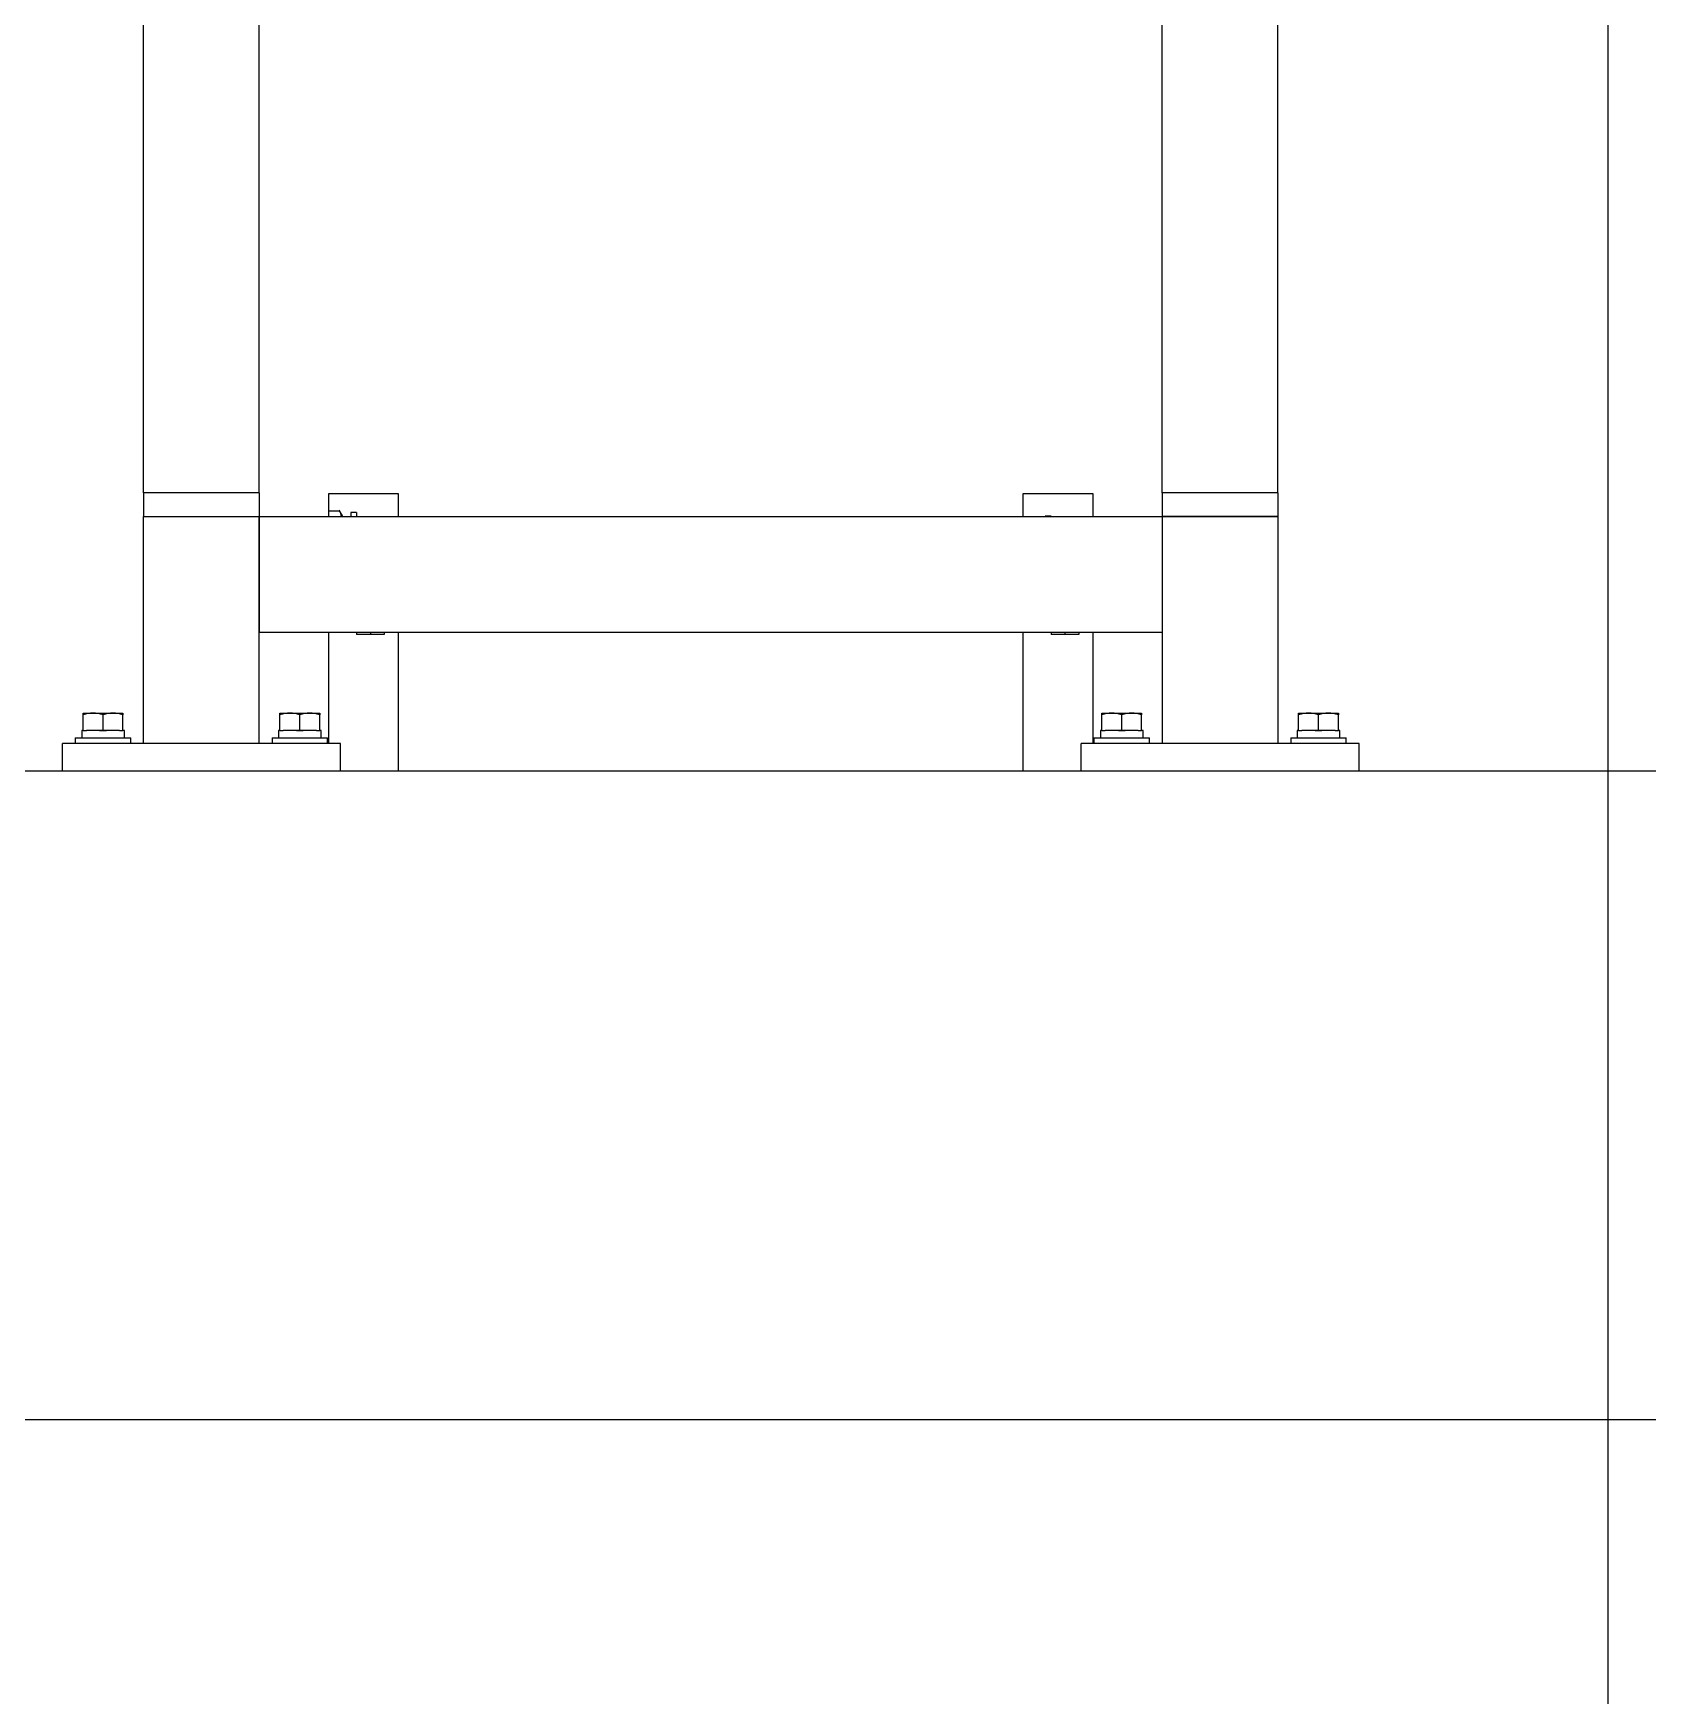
# Model space of a CAD drawing. Extents: x -681219 to -550379, y -242630 to -158199.
# Drawn here: x -621013 to -620110, y -179575 to -178645 of the extents above; entities that cross this region are included whole.
import ezdxf

# ---------------------------------------------------------------- set-up
doc = ezdxf.new("R2010")
doc.units = 0
doc.header["$LTSCALE"] = 1000
doc.layers.get('0').update_dxf_attribs({"linetype": 'CONTINUOUS'})
for name, color, linetype in [('12_GB93', 7, 'CONTINUOUS'), ('12_GB97.1', 7, 'CONTINUOUS'), ('240', 7, 'CONTINUOUS'), ('295', 7, 'CONTINUOUS'), ('M12_GB6170', 7, 'CONTINUOUS'), ('M12×30_GB5783', 7, 'CONTINUOUS'), ('MY150_06030201', 7, 'CONTINUOUS'), ('MY150_060401', 7, 'CONTINUOUS'), ('MY150_080202', 7, 'CONTINUOUS'), ('下连接板（二）', 7, 'CONTINUOUS'), ('前端底座外壳', 7, 'CONTINUOUS'), ('垫脚底板', 7, 'CONTINUOUS')]:
    doc.layers.add(name, color=color, linetype=linetype)

msp = doc.modelspace()

# ---------------------------------------------------------------- linework, layer by layer
at = {"color": 5}
msp.add_line((-620131.7999, -178395.2804), (-620131.7999, -180237.3328), dxfattribs=at)
at = {"layer": '12_GB93', "color": 7, "linetype": 'Continuous'}
for p, q in [((-620985.3737, -179034.7268), (-620986.1577, -179034.7268)), ((-620986.1577, -179034.7268), (-620986.1577, -179038.7444)), ((-620964.9827, -179034.7268), (-620983.4862, -179034.7268)), ((-620962.3113, -179034.7268), (-620963.0953, -179034.7268)), ((-620962.3113, -179038.7444), (-620962.3113, -179034.7268)), ((-620875.2137, -179034.7268), (-620875.9977, -179034.7268)), ((-620875.9977, -179034.7268), (-620875.9977, -179038.7444)), ((-620854.8227, -179034.7268), (-620873.3262, -179034.7268)), ((-620852.1513, -179034.7268), (-620852.9353, -179034.7268)), ((-620852.1513, -179038.7444), (-620852.1513, -179034.7268)), ((-620415.1337, -179034.7268), (-620415.9177, -179034.7268)), ((-620415.9177, -179034.7268), (-620415.9177, -179038.7444)), ((-620394.7427, -179034.7268), (-620413.2462, -179034.7268)), ((-620392.0713, -179034.7268), (-620392.8553, -179034.7268)), ((-620392.0713, -179038.7444), (-620392.0713, -179034.7268)), ((-620304.9737, -179034.7268), (-620305.7577, -179034.7268)), ((-620305.7577, -179034.7268), (-620305.7577, -179038.7444)), ((-620284.5827, -179034.7268), (-620303.0862, -179034.7268)), ((-620281.9113, -179034.7268), (-620282.6953, -179034.7268)), ((-620281.9113, -179038.7444), (-620281.9113, -179034.7268))]:
    msp.add_line(p, q, dxfattribs=at)
at = {"layer": '12_GB97.1', "color": 7, "linetype": 'Continuous'}
for p, q in [((-620835.4995, -178912.6674), (-620835.4995, -178914.9764)), ((-620832.2595, -178912.6674), (-620835.4995, -178912.6674)), ((-620832.2595, -178912.6674), (-620832.2595, -178914.9764)), ((-620446.7625, -178914.9764), (-620446.7625, -178914.8026)), ((-620443.5225, -178914.8026), (-620446.7625, -178914.8026)), ((-620443.5225, -178914.9764), (-620443.5225, -178914.8026)), ((-620989.7865, -179038.7444), (-620958.6825, -179038.7444)), ((-620989.7865, -179038.7444), (-620989.7865, -179041.9844)), ((-620958.6825, -179041.9844), (-620958.6825, -179038.7444)), ((-620879.6265, -179038.7444), (-620848.5225, -179038.7444)), ((-620879.6265, -179038.7444), (-620879.6265, -179041.9844)), ((-620848.5225, -179041.9844), (-620848.5225, -179038.7444)), ((-620419.5465, -179038.7444), (-620388.4425, -179038.7444)), ((-620419.5465, -179038.7444), (-620419.5465, -179041.9844)), ((-620388.4425, -179041.9844), (-620388.4425, -179038.7444)), ((-620309.3865, -179038.7444), (-620278.2825, -179038.7444)), ((-620309.3865, -179038.7444), (-620309.3865, -179041.9844)), ((-620278.2825, -179041.9844), (-620278.2825, -179038.7444))]:
    msp.add_line(p, q, dxfattribs=at)
at = {"layer": '240', "color": 7, "linetype": 'Continuous'}
for p, q in [((-620951.5545, -178901.7867), (-620951.5545, -178603.9364)), ((-620886.7545, -178901.7867), (-620886.7545, -178603.9364)), ((-620381.3145, -178901.7867), (-620381.3145, -178603.9364)), ((-620316.5145, -178901.7867), (-620316.5145, -178603.9364)), ((-620951.5545, -178901.7867), (-620951.5545, -178914.9764)), ((-620886.7545, -178901.7867), (-620951.5545, -178901.7867)), ((-620886.7545, -178901.7867), (-620886.7545, -178914.9764)), ((-620381.3145, -178901.7867), (-620381.3145, -178914.9764)), ((-620316.5145, -178901.7867), (-620381.3145, -178901.7867)), ((-620316.5145, -178901.7867), (-620316.5145, -178914.9764)), ((-620951.5545, -178914.9764), (-620886.7545, -178914.9764)), ((-620381.3145, -178914.9764), (-620316.5145, -178914.9764))]:
    msp.add_line(p, q, dxfattribs=at)
at = {"layer": '295', "color": 7, "linetype": 'Continuous'}
for p, q in [((-620951.5545, -178914.9764), (-620886.7545, -178914.9764)), ((-620951.5545, -179041.9844), (-620951.5545, -178914.9764)), ((-620886.7545, -179041.9844), (-620886.7545, -178914.9764)), ((-620316.5145, -178914.9764), (-620381.3145, -178914.9764)), ((-620381.3145, -178914.9764), (-620381.3145, -179041.9844)), ((-620316.5145, -178914.9764), (-620316.5145, -179041.9844))]:
    msp.add_line(p, q, dxfattribs=at)
at = {"layer": 'M12_GB6170', "color": 7, "linetype": 'Continuous'}
for p, q in [((-620841.7388, -178911.9684), (-620847.8745, -178911.9684)), ((-620840.1731, -178914.6596), (-620842.0067, -178911.4838)), ((-620840.1731, -178914.9764), (-620840.1731, -178914.6596))]:
    msp.add_line(p, q, dxfattribs=at)
msp.add_arc((-620847.815, -178915.6517), 7.1054, 5.5235113, 31.223985, dxfattribs=at)
at = {"layer": 'M12×30_GB5783', "color": 7, "linetype": 'Continuous'}
for p, q in [((-620985.3737, -179025.0068), (-620963.0953, -179025.0068)), ((-620985.3737, -179026.0018), (-620985.3737, -179025.0068)), ((-620985.3737, -179034.7268), (-620985.3737, -179026.0018)), ((-620974.2345, -179034.7268), (-620974.2345, -179026.002)), ((-620963.0953, -179025.0068), (-620963.0953, -179026.0018)), ((-620963.0953, -179034.7268), (-620963.0953, -179026.0018)), ((-620875.2137, -179025.0068), (-620852.9353, -179025.0068)), ((-620875.2137, -179026.0018), (-620875.2137, -179025.0068)), ((-620875.2137, -179034.7268), (-620875.2137, -179026.0018)), ((-620864.0745, -179034.7268), (-620864.0745, -179026.002)), ((-620852.9353, -179025.0068), (-620852.9353, -179026.0018)), ((-620852.9353, -179034.7268), (-620852.9353, -179026.0018)), ((-620415.1337, -179025.0068), (-620392.8553, -179025.0068)), ((-620415.1337, -179026.0018), (-620415.1337, -179025.0068)), ((-620415.1337, -179034.7268), (-620415.1337, -179026.0018)), ((-620403.9945, -179034.7268), (-620403.9945, -179026.002)), ((-620392.8553, -179025.0068), (-620392.8553, -179026.0018)), ((-620392.8553, -179034.7268), (-620392.8553, -179026.0018)), ((-620304.9737, -179025.0068), (-620282.6953, -179025.0068)), ((-620304.9737, -179026.0018), (-620304.9737, -179025.0068)), ((-620304.9737, -179034.7268), (-620304.9737, -179026.0018)), ((-620293.8345, -179034.7268), (-620293.8345, -179026.002)), ((-620282.6953, -179025.0068), (-620282.6953, -179026.0018)), ((-620282.6953, -179034.7268), (-620282.6953, -179026.0018)), ((-620985.3737, -179034.7268), (-620983.4862, -179034.7268)), ((-620976.1224, -179034.7268), (-620974.2345, -179034.7268)), ((-620974.2345, -179034.7268), (-620972.3466, -179034.7268)), ((-620964.9827, -179034.7268), (-620963.0953, -179034.7268)), ((-620875.2137, -179034.7268), (-620873.3262, -179034.7268)), ((-620865.9624, -179034.7268), (-620864.0745, -179034.7268)), ((-620864.0745, -179034.7268), (-620862.1866, -179034.7268)), ((-620854.8227, -179034.7268), (-620852.9353, -179034.7268)), ((-620415.1337, -179034.7268), (-620413.2462, -179034.7268)), ((-620405.8824, -179034.7268), (-620403.9945, -179034.7268)), ((-620403.9945, -179034.7268), (-620402.1066, -179034.7268)), ((-620394.7427, -179034.7268), (-620392.8553, -179034.7268)), ((-620304.9737, -179034.7268), (-620303.0862, -179034.7268)), ((-620295.7224, -179034.7268), (-620293.8345, -179034.7268)), ((-620293.8345, -179034.7268), (-620291.9466, -179034.7268)), ((-620284.5827, -179034.7268), (-620282.6953, -179034.7268))]:
    msp.add_line(p, q, dxfattribs=at)
for centre, radius, start, end in [((-620979.8043, -179041.2341), 16.2185, 69.9144082, 110.083911), ((-620968.6647, -179041.2341), 16.2186, 69.9161492, 110.0855316), ((-620869.6443, -179041.2341), 16.2185, 69.9144082, 110.083911), ((-620858.5047, -179041.2341), 16.2186, 69.9161492, 110.0855316), ((-620409.5643, -179041.2341), 16.2185, 69.9144082, 110.083911), ((-620398.4247, -179041.2341), 16.2186, 69.9161492, 110.0855316), ((-620299.4043, -179041.2341), 16.2185, 69.9144082, 110.083911), ((-620288.2647, -179041.2341), 16.2186, 69.9161492, 110.0855316)]:
    msp.add_arc(centre, radius, start, end, dxfattribs=at)
at = {"layer": 'MY150_06030201', "color": 7, "linetype": 'Continuous'}
for p, q in [((-620816.7705, -178981.0724), (-620824.5465, -178981.0724)), ((-620816.7705, -178979.7764), (-620816.7705, -178981.0724)), ((-620427.9705, -178981.0724), (-620435.7465, -178981.0724)), ((-620427.9705, -178979.7764), (-620427.9705, -178981.0724))]:
    msp.add_line(p, q, dxfattribs=at)
at = {"layer": 'MY150_060401', "color": 7, "linetype": 'Continuous'}
for p, q in [((-620886.7545, -178914.9764), (-620886.7545, -178979.7764)), ((-620886.7545, -178914.9764), (-620381.3145, -178914.9764)), ((-620381.3145, -178914.9764), (-620381.3145, -178979.7764)), ((-620886.7545, -178979.7764), (-620381.3145, -178979.7764))]:
    msp.add_line(p, q, dxfattribs=at)
at = {"layer": 'MY150_080202', "color": 7, "linetype": 'Continuous'}
for p, q in [((-620847.8745, -178902.0164), (-620808.9945, -178902.0164)), ((-620847.8745, -178914.9764), (-620847.8745, -178902.0164)), ((-620808.9945, -178902.0164), (-620808.9945, -178914.9764)), ((-620459.0745, -178902.0164), (-620420.1945, -178902.0164)), ((-620459.0745, -178914.9764), (-620459.0745, -178902.0164)), ((-620420.1945, -178902.0164), (-620420.1945, -178914.9764)), ((-620847.8745, -179041.9844), (-620847.8745, -178979.7764)), ((-620808.9945, -178979.7764), (-620808.9945, -179057.5364)), ((-620459.0745, -179057.5364), (-620459.0745, -178979.7764)), ((-620420.1945, -178979.7764), (-620420.1945, -179041.9844))]:
    msp.add_line(p, q, dxfattribs=at)
at = {"layer": '下连接板（二）', "color": 7, "linetype": 'Continuous'}
for p, q in [((-620832.3225, -178979.7764), (-620832.3225, -178981.0724)), ((-620824.5465, -178981.0724), (-620832.3225, -178981.0724)), ((-620824.5465, -178979.7764), (-620824.5465, -178981.0724)), ((-620443.5225, -178979.7764), (-620443.5225, -178981.0724)), ((-620435.7465, -178981.0724), (-620443.5225, -178981.0724)), ((-620435.7465, -178979.7764), (-620435.7465, -178981.0724))]:
    msp.add_line(p, q, dxfattribs=at)
at = {"layer": '前端底座外壳', "color": 7, "linetype": 'Continuous'}
for p, q in [((-619684.0665, -179057.5364), (-622646.7225, -179057.5364)), ((-619684.0665, -179420.4164), (-623318.0505, -179420.4164)), ((-619813.6665, -179420.4164), (-621644.9145, -179420.4164))]:
    msp.add_line(p, q, dxfattribs=at)
at = {"layer": '垫脚底板', "color": 7, "linetype": 'Continuous'}
for p, q in [((-620841.3945, -179041.9844), (-620996.9145, -179041.9844)), ((-620996.9145, -179057.5364), (-620996.9145, -179041.9844)), ((-620841.3945, -179057.5364), (-620841.3945, -179041.9844)), ((-620271.1545, -179041.9844), (-620426.6745, -179041.9844)), ((-620426.6745, -179057.5364), (-620426.6745, -179041.9844)), ((-620271.1545, -179057.5364), (-620271.1545, -179041.9844))]:
    msp.add_line(p, q, dxfattribs=at)

doc.saveas('drawing.dxf')
